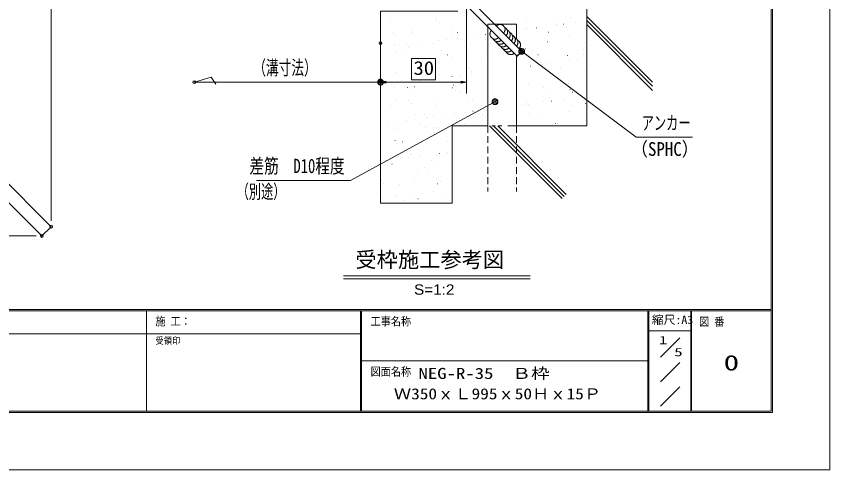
# Model space of a CAD drawing. Units: millimetres, scale not verified. Extents: x -1050 to 1050, y -742 to 742.
# Drawn here: x 340 to 1050, y -742 to -346 of the extents above; entities that cross this region are included whole.
import ezdxf
from ezdxf.enums import TextEntityAlignment as Align

# ---------------------------------------------------------------- set-up
doc = ezdxf.new("R2010")
doc.units = ezdxf.units.MM
doc.header["$LTSCALE"] = 5
doc.header["$PDMODE"] = 32
doc.header["$PDSIZE"] = 2.5
for name, pattern in [('CHAIN1', [8, 5, -1, 1, -1]), ('DASHED1', [1.8, 1.2, -0.6]), ('DOUBLE_CHAIN1', [8.8, 5, -1, 0.6, -0.6, 0.6, -1])]:
    doc.linetypes.add(name, pattern=pattern)
for name, color, linetype, lineweight in [('0-0_7-図\u3000枠', 4, 'Continuous', 9), ('0-1_寸法注釈', 2, 'Continuous', 9), ('0-2_0', 2, 'Continuous', 9), ('0-3_DEFPOINTS', 134, 'Continuous', 9), ('0-5_ハッチング', 4, 'Continuous', 9), ('0-6_想像線', 134, 'DOUBLE_CHAIN1', 9), ('0-8_アンカー', 7, 'Continuous', 9), ('0-9_枠', 7, 'Continuous', 9), ('0-B_1-外形線', 7, 'Continuous', 9), ('0-C_2-中心線', 1, 'CHAIN1', 9), ('0-D_3-点\u3000線', 6, 'DASHED1', 9), ('0-F_5-仮想線', 3, 'DOUBLE_CHAIN1', 9), ('1-0_6-寸法文字', 7, 'Continuous', 9)]:
    doc.layers.add(name, color=color, linetype=linetype, lineweight=lineweight)
doc.styles.add('HG丸ｺﾞｼｯｸM-PRO', font='')
doc.styles.add('ＭＳ ゴシック', font='')
doc.styles.get('HG丸ｺﾞｼｯｸM-PRO').set_extended_font_data('HG丸ｺﾞｼｯｸM-PRO')
doc.styles.get('ＭＳ ゴシック').set_extended_font_data('MS Gothic')

# ---------------------------------------------------------------- blocks, each defined once
blk = doc.blocks.new('A$C6EB770D1')
at = {"layer": '0-8_アンカー'}
for p, q in [((130.257, 96.52), (45.237, 11.5)), ((138.388, 88.388), (130.257, 96.52)), ((138.388, 88.388), (53.368, 3.368)), ((0, 11.5), (45.237, 11.5)), ((0, 11.5), (0, 0)), ((0, 0), (45.237, 0))]:
    blk.add_line(p, q, dxfattribs=at)
blk.add_arc((45.237, 11.5), 11.5, 270, 315, dxfattribs=at)
blk = doc.blocks.new('_OPEN')
at = {"layer": '0-2_0'}
blk.add_line((0, 0), (-5, 0), dxfattribs=at)
blk.add_lwpolyline([(-5, 0.833), (0, 0), (-5, -0.833)], dxfattribs=at)
blk = doc.blocks.new('_Dot')
at = {"layer": '0-2_0'}
for p, q in [((-2.5, 0), (-5, 0)), ((2.445, 0.5), (-2.445, 0.5)), ((1.997, 1.5), (-1.997, 1.5)), ((2.289, -0.995), (-2.289, -0.995)), ((1.499, -1.995), (-1.499, -1.995))]:
    blk.add_line(p, q, dxfattribs=at)
for points in [[(2.5, 0), (2.48, 0.313), (2.421, 0.622), (2.324, 0.92), (2.191, 1.204), (2.023, 1.469), (1.822, 1.711), (1.594, 1.926), (1.34, 2.111), (1.064, 2.262), (0.773, 2.378), (0.468, 2.456), (0.157, 2.495), (-0.157, 2.495), (-0.468, 2.456), (-0.773, 2.378), (-1.064, 2.262), (-1.34, 2.111), (-1.594, 1.926), (-1.822, 1.711), (-2.023, 1.469), (-2.191, 1.204), (-2.324, 0.92), (-2.421, 0.622), (-2.48, 0.313), (-2.5, 0), (0, 0)], [(-2.5, 0), (-2.48, -0.313), (-2.421, -0.622), (-2.324, -0.92), (-2.191, -1.204), (-2.023, -1.469), (-1.822, -1.711), (-1.594, -1.926), (-1.34, -2.111), (-1.064, -2.262), (-0.773, -2.378), (-0.468, -2.456), (-0.157, -2.495), (0.157, -2.495), (0.468, -2.456), (0.773, -2.378), (1.064, -2.262), (1.34, -2.111), (1.594, -1.926), (1.822, -1.711), (2.023, -1.469), (2.191, -1.204), (2.324, -0.92), (2.421, -0.622), (2.48, -0.313), (2.5, 0), (0, 0)]]:
    blk.add_lwpolyline(points, close=True, dxfattribs=at)

msp = doc.modelspace()

# ---------------------------------------------------------------- linework, layer by layer
at = {"layer": '0-0_7-図\u3000枠'}
for p, q in [((998.75, -691.25), (998.75, 691.25)), ((998.75, -602.5), (-973.75, -602.5)), ((998.75, -603.75), (-973.75, -603.75)), ((453.75, -691.25), (453.75, -603.75)), ((640.5, -691.25), (640.5, -603.75)), ((641.25, -691.25), (641.25, -603.75)), ((891.25, -691.25), (891.25, -603.75)), ((892, -691.25), (892, -603.75)), ((928.75, -691.25), (928.75, -603.75)), ((929.5, -691.25), (929.5, -603.75)), ((640.5, -623.75), (116.25, -623.75)), ((928.75, -621.25), (892, -621.25)), ((919.085, -627.292), (902.216, -644.161)), ((891.25, -647.5), (641.25, -647.5)), ((919.085, -648.767), (902.216, -665.636)), ((919.085, -670.242), (902.216, -687.111)), ((1000, -692.5), (-975, -692.5)), ((998.75, -691.25), (-973.75, -691.25))]:
    msp.add_line(p, q, dxfattribs=at)
at = {"layer": '0-0_7-図\u3000枠', "color": 5}
msp.add_line((998.547, -691.25), (998.75, -691.25), dxfattribs=at)
at = {"layer": '0-0_7-図\u3000枠'}
msp.add_lwpolyline([(-975, 692.5), (1000, 692.5), (1000, -692.5)], dxfattribs=at)
at = {"layer": '0-1_寸法注釈'}
for p, q in [((370.45, -525.232), (370.45, -74.141)), ((732.95, -339.638), (732.95, -413.992)), ((657.95, -398.992), (657.95, -393.992)), ((495.45, -403.992), (510.253, -399.664)), ((652.95, -403.992), (495.45, -403.992)), ((510.253, -399.664), (514.08, -405.74)), ((727.95, -403.992), (662.95, -403.992)), ((357.318, -538.363), (23.705, -538.363)), ((625.573, -573.269), (788.652, -573.269)), ((625.573, -575.769), (788.652, -575.769))]:
    msp.add_line(p, q, dxfattribs=at)
for points in [[(930.133, -451.934), (881.08, -451.934), (782.013, -377.744)], [(549.657, -489.785), (631.881, -489.785), (757.025, -421.612)]]:
    msp.add_lwpolyline(points, dxfattribs=at)
at = {"layer": '0-3_DEFPOINTS'}
msp.add_line((998.547, -691.25), (998.75, -691.25), dxfattribs=at)
msp.add_lwpolyline([(-1050, -742.5), (-1050, 742.5), (1050, 742.5), (1050, -742.5)], close=True, dxfattribs=at)
for p in [(657.95, -370.027), (495.45, -403.992), (657.95, -403.992), (657.95, -403.992), (370.45, -530.232), (362.318, -538.363)]:
    msp.add_point(p, dxfattribs=at)
at = {"layer": '0-5_ハッチング'}
for p, q in [((837.95, -346.603), (895.45, -404.103)), ((666.441, -348.431), (666.491, -348.431)), ((705.99, -348.359), (706.04, -348.359)), ((707.02, -350.085), (707.07, -350.085)), ((709.361, -352.23), (709.411, -352.23)), ((758.587, -351.207), (758.637, -351.207)), ((785.089, -348.216), (785.139, -348.216)), ((809.406, -351.644), (809.456, -351.644)), ((811.133, -354.167), (811.183, -354.167)), ((811.747, -353.789), (811.797, -353.789)), ((817.744, -353.297), (817.794, -353.297)), ((824.639, -348.144), (824.689, -348.144)), ((828.069, -351.938), (828.119, -351.938)), ((837.95, -350.138), (895.45, -407.638)), ((837.95, -350.637), (838, -350.637)), ((837.95, -353.674), (895.45, -411.174)), ((668.842, -361.231), (668.892, -361.231)), ((685.721, -360.714), (685.771, -360.714)), ((685.842, -359.064), (685.892, -359.064)), ((720.143, -357.829), (720.193, -357.829)), ((725.27, -360.642), (725.32, -360.642)), ((751.7, -358.699), (751.75, -358.699)), ((751.7, -361.992), (751.75, -361.992)), ((751.7, -361.992), (751.75, -361.992)), ((776.948, -358.668), (776.998, -358.668)), ((783.558, -357.798), (783.608, -357.798)), ((785.874, -357.56), (785.924, -357.56)), ((793.883, -356.438), (793.933, -356.438)), ((804.369, -360.498), (804.419, -360.498)), ((820.176, -356.325), (820.226, -356.325)), ((837.95, -356.624), (838, -356.624)), ((671.183, -363.376), (671.233, -363.376)), ((708.577, -367.669), (708.627, -367.669)), ((715.187, -366.799), (715.237, -366.799)), ((720.41, -362.354), (720.46, -362.354)), ((725.512, -365.44), (725.562, -365.44)), ((742.762, -363.169), (742.812, -363.169)), ((749.373, -362.298), (749.423, -362.298)), ((803.803, -368.888), (803.853, -368.888)), ((822.796, -363.913), (822.846, -363.913)), ((836.29, -369.044), (836.34, -369.044)), ((837.95, -367.77), (838, -367.77)), ((670.527, -370.816), (670.577, -370.816)), ((674.391, -372.17), (674.441, -372.17)), ((681.002, -371.3), (681.052, -371.3)), ((682.232, -373.5), (682.282, -373.5)), ((691.327, -369.94), (691.377, -369.94)), ((703.77, -370.392), (703.82, -370.392)), ((733.05, -373.937), (733.1, -373.937)), ((735.391, -376.082), (735.441, -376.082)), ((736.258, -370.548), (736.308, -370.548)), ((784.618, -375.06), (784.668, -375.06)), ((835.436, -375.496), (835.486, -375.496)), ((671.342, -376.821), (671.392, -376.821)), ((676.697, -380.233), (676.747, -380.233)), ((710.892, -376.75), (710.942, -376.75)), ((716.247, -380.161), (716.297, -380.161)), ((720.943, -382.299), (720.993, -382.299)), ((750.441, -376.678), (750.491, -376.678)), ((751.7, -377.48), (751.75, -377.48)), ((751.7, -377.48), (751.75, -377.48)), ((786.674, -382.031), (786.724, -382.031)), ((789.991, -376.606), (790.041, -376.606)), ((795.346, -380.018), (795.396, -380.018)), ((820.976, -380.795), (821.026, -380.795)), ((829.54, -376.534), (829.59, -376.534)), ((834.896, -379.946), (834.946, -379.946)), ((837.777, -377.641), (837.827, -377.641)), ((837.95, -377.8), (838, -377.8)), ((837.95, -381.891), (838, -381.891)), ((684.902, -384.87), (684.952, -384.87)), ((684.902, -384.87), (684.952, -384.87)), ((684.902, -385.46), (684.952, -385.46)), ((746.44, -386.206), (746.49, -386.206)), ((751.7, -383.783), (751.75, -383.783)), ((788.657, -390.009), (788.707, -390.009)), ((795.268, -389.138), (795.318, -389.138)), ((797.258, -386.643), (797.308, -386.643)), ((799.599, -388.788), (799.649, -388.788)), ((805.593, -387.779), (805.643, -387.779)), ((822.843, -385.508), (822.893, -385.508)), ((829.453, -384.638), (829.503, -384.638)), ((837.95, -383.519), (838, -383.519)), ((837.95, -383.519), (838, -383.519)), ((671.327, -395.287), (671.377, -395.287)), ((708.262, -397.353), (708.312, -397.353)), ((735.527, -392.444), (735.577, -392.444)), ((737.058, -395.018), (737.108, -395.018)), ((737.221, -396.78), (737.271, -396.78)), ((751.7, -394.874), (751.75, -394.874)), ((804.603, -393.359), (804.653, -393.359)), ((814.626, -392.3), (814.676, -392.3)), ((837.09, -393.514), (837.14, -393.514)), ((837.95, -392.855), (838, -392.855)), ((659.035, -398.375), (659.085, -398.375)), ((686.101, -403.511), (686.151, -403.511)), ((692.711, -402.64), (692.761, -402.64)), ((695.115, -402.117), (695.165, -402.117)), ((696.682, -402.117), (696.732, -402.117)), ((696.682, -402.117), (696.732, -402.117)), ((720.286, -399.01), (720.336, -399.01)), ((726.897, -398.14), (726.947, -398.14)), ((810.648, -398.912), (810.698, -398.912)), ((658.526, -407.141), (658.576, -407.141)), ((668.85, -405.782), (668.9, -405.782)), ((670.084, -408.499), (670.134, -408.499)), ((681.599, -408.624), (681.649, -408.624)), ((687.442, -408.006), (687.492, -408.006)), ((720.903, -408.936), (720.953, -408.936)), ((721.148, -408.552), (721.198, -408.552)), ((721.743, -406.77), (721.793, -406.77)), ((723.244, -411.081), (723.294, -411.081)), ((751.7, -408.868), (751.75, -408.868)), ((787.474, -406.502), (787.524, -406.502)), ((800.248, -408.408), (800.298, -408.408)), ((821.776, -405.266), (821.826, -405.266)), ((823.289, -410.495), (823.339, -410.495)), ((686.954, -412.035), (687.004, -412.035)), ((726.504, -411.963), (726.554, -411.963)), ((805.403, -417.829), (805.453, -417.829)), ((805.603, -411.82), (805.653, -411.82)), ((825.63, -412.64), (825.68, -412.64)), ((834.552, -416.849), (834.602, -416.849)), ((837.89, -417.985), (837.94, -417.985)), ((837.95, -417.939), (838, -417.939)), ((666.685, -424.39), (666.735, -424.39)), ((672.127, -419.757), (672.177, -419.757)), ((682.725, -420.082), (682.775, -420.082)), ((685.066, -422.227), (685.116, -422.227)), ((705.37, -419.333), (705.42, -419.333)), ((706.234, -424.318), (706.284, -424.318)), ((734.292, -421.205), (734.342, -421.205)), ((737.858, -419.489), (737.908, -419.489)), ((745.784, -424.246), (745.834, -424.246)), ((783.116, -423.62), (783.166, -423.62)), ((785.111, -421.642), (785.161, -421.642)), ((785.334, -424.174), (785.384, -424.174)), ((787.452, -423.787), (787.502, -423.787)), ((800.367, -421.349), (800.417, -421.349)), ((806.977, -420.479), (807.027, -420.479)), ((817.302, -419.12), (817.352, -419.12)), ((824.883, -424.102), (824.933, -424.102)), ((836.678, -422.765), (836.728, -422.765)), ((688.242, -432.476), (688.292, -432.476)), ((696.115, -432.352), (696.165, -432.352)), ((714.745, -432.622), (714.795, -432.622)), ((722.543, -431.241), (722.593, -431.241)), ((731.995, -430.351), (732.045, -430.351)), ((738.606, -429.48), (738.656, -429.48)), ((746.933, -432.788), (746.983, -432.788)), ((748.931, -428.121), (748.981, -428.121)), ((751.7, -427.756), (751.75, -427.756)), ((788.274, -430.972), (788.324, -430.972)), ((822.576, -429.737), (822.626, -429.737)), ((663.624, -439.352), (663.674, -439.352)), ((670.235, -438.481), (670.285, -438.481)), ((680.56, -437.122), (680.61, -437.122)), ((697.81, -434.851), (697.86, -434.851)), ((704.42, -433.981), (704.47, -433.981)), ((749.274, -434.933), (749.324, -434.933)), ((751.7, -433.952), (751.75, -433.952)), ((751.7, -437.156), (751.75, -437.156)), ((798.501, -433.911), (798.551, -433.911)), ((672.927, -444.228), (672.977, -444.228)), ((691.856, -440.426), (691.906, -440.426)), ((697.211, -443.837), (697.261, -443.837)), ((706.17, -443.804), (706.22, -443.804)), ((708.755, -443.935), (708.805, -443.935)), ((711.096, -446.08), (711.146, -446.08)), ((731.405, -440.354), (731.455, -440.354)), ((734.206, -442.138), (734.256, -442.138)), ((734.206, -442.138), (734.256, -442.138)), ((753.129, -442.138), (816.539, -505.549)), ((756.664, -442.138), (818.307, -503.781)), ((760.2, -442.138), (820.075, -502.013)), ((810.505, -440.21), (810.555, -440.21)), ((813.531, -442.138), (813.581, -442.138)), ((813.531, -442.138), (813.581, -442.138)), ((670.577, -455.081), (670.627, -455.081)), ((672.918, -457.226), (672.968, -457.226)), ((676.942, -456.192), (676.992, -456.192)), ((689.042, -456.947), (689.092, -456.947)), ((716.491, -456.12), (716.541, -456.12)), ((720.45, -454.651), (720.5, -454.651)), ((683.967, -467.351), (684.017, -467.351)), ((692.269, -468.463), (692.319, -468.463)), ((706.97, -468.275), (707.02, -468.275)), ((709.519, -466.192), (709.569, -466.192)), ((716.13, -465.322), (716.18, -465.322)), ((720.45, -464.753), (720.5, -464.753)), ((720.45, -464.753), (720.5, -464.753)), ((658.084, -472.963), (658.134, -472.963)), ((662.563, -472.3), (662.613, -472.3)), ((673.727, -468.699), (673.777, -468.699)), ((675.334, -470.692), (675.384, -470.692)), ((681.944, -469.822), (681.994, -469.822)), ((702.113, -472.228), (702.163, -472.228)), ((707.468, -475.64), (707.518, -475.64)), ((667.918, -475.711), (667.968, -475.711)), ((689.842, -481.418), (689.892, -481.418)), ((696.608, -478.934), (696.658, -478.934)), ((698.949, -481.079), (698.999, -481.079)), ((687.198, -487.994), (687.248, -487.994)), ((720.45, -483.91), (720.5, -483.91)), ((658.43, -490.08), (658.48, -490.08)), ((660.771, -492.225), (660.821, -492.225)), ((674.527, -493.169), (674.577, -493.169)), ((707.77, -492.745), (707.82, -492.745)), ((709.997, -491.203), (710.047, -491.203)), ((671.82, -502.349), (671.87, -502.349)), ((687.043, -502.033), (687.093, -502.033)), ((693.654, -501.163), (693.704, -501.163)), ((703.979, -499.803), (704.029, -499.803)), ((712.369, -504.03), (712.419, -504.03)), ((720.45, -497.635), (720.5, -497.635)), ((658.154, -505.733), (658.204, -505.733)), ((659.468, -505.663), (659.518, -505.663)), ((669.793, -504.304), (669.843, -504.304)), ((672.82, -504.102), (672.87, -504.102)), ((678.175, -507.513), (678.225, -507.513)), ((681.51, -509.638), (681.56, -509.638)), ((690.642, -505.888), (690.692, -505.888)), ((717.725, -507.442), (717.775, -507.442)), ((720.45, -509.178), (720.5, -509.178))]:
    msp.add_line(p, q, dxfattribs=at)
for points in [[(732.95, -209.638), (732.95, -312.02), (738.7, -312.02), (738.7, -334.638), (757.45, -353.388), (776.7, -353.388), (776.7, -366.342)], [(778.833, -374.772), (781.21, -377.148), (776.7, -381.658), (776.7, -442.138), (837.95, -442.138), (837.95, -272.138), (895.45, -272.138), (895.45, -209.638), (732.95, -209.638)], [(725.45, -342.138), (657.95, -342.138), (657.95, -509.638), (720.45, -509.638), (720.45, -442.138), (751.7, -442.138), (751.7, -355.77), (734.634, -338.704)]]:
    msp.add_lwpolyline(points, dxfattribs=at)
msp.add_lwpolyline([(684.902, -383.367), (705.998, -383.367), (705.998, -402.117), (684.902, -402.117)], close=True, dxfattribs=at)
for centre, start, end in [((773.428, -369.366), 24.02542, 42.73698), ((775.683, -371.621), 315, 65.97458)]:
    msp.add_arc(centre, 4.455, start, end, dxfattribs=at)
at = {"layer": '0-6_想像線'}
for p, q in [((837.95, -272.138), (837.95, -442.138)), ((657.95, -342.138), (657.95, -509.638)), ((751.7, -353.388), (751.7, -442.138)), ((751.7, -353.388), (776.7, -353.388)), ((776.7, -353.388), (776.7, -366.342)), ((776.7, -380.77), (776.7, -442.138)), ((720.45, -442.138), (720.45, -509.638)), ((837.95, -442.138), (720.45, -442.138))]:
    msp.add_line(p, q, dxfattribs=at)
at = {"layer": '0-6_想像線', "linetype": 'DASHED1'}
for p, q in [((751.7, -442.138), (751.7, -499.638)), ((776.7, -442.138), (776.7, -499.638))]:
    msp.add_line(p, q, dxfattribs=at)
at = {"layer": '0-6_想像線'}
for centre, start, end in [((762.151, -358.089), 315, 135), ((757.892, -361.962), 135, 315), ((764.407, -360.345), 315, 65.97458), ((766.662, -362.6), 315, 65.97458), ((768.917, -364.855), 315, 65.97458), ((760.148, -364.218), 204.02542, 315), ((762.403, -366.473), 204.02542, 315), ((771.172, -367.111), 315, 65.97458), ((773.428, -369.366), 315, 65.97458), ((775.683, -371.621), 315, 65.97458), ((764.658, -368.728), 204.02542, 315), ((766.914, -370.984), 204.02542, 315), ((769.169, -373.239), 204.02542, 315), ((771.424, -375.494), 204.02542, 315)]:
    msp.add_arc(centre, 4.455, start, end, dxfattribs=at)
at = {"layer": '0-9_枠'}
for p, q in [((777.144, -381.214), (734.634, -338.704)), ((781.21, -377.148), (738.7, -334.638)), ((777.144, -381.214), (781.21, -377.148))]:
    msp.add_line(p, q, dxfattribs=at)
at = {"layer": '0-B_1-外形線'}
msp.add_line((998.547, -691.25), (998.75, -691.25), dxfattribs=at)
at = {"layer": '0-C_2-中心線'}
msp.add_line((998.547, -691.25), (998.75, -691.25), dxfattribs=at)
at = {"layer": '0-D_3-点\u3000線'}
msp.add_line((998.547, -691.25), (998.75, -691.25), dxfattribs=at)
at = {"layer": '0-F_5-仮想線'}
msp.add_line((998.547, -691.25), (998.75, -691.25), dxfattribs=at)
at = {"layer": '1-0_6-寸法文字'}
msp.add_line((998.547, -691.25), (998.75, -691.25), dxfattribs=at)

# ---------------------------------------------------------------- block references
at = {"layer": '0-1_寸法注釈'}
for name, p, rotation in [('_Dot', (781.21, -377.148), 143.44632), ('_OPEN', (657.95, -403.992), 180), ('_Dot', (757.904, -421.136), 28.38875)]:
    msp.add_blockref(name, p, dxfattribs=dict(at, rotation=rotation))
for name, p in [('_Dot', (657.95, -403.992)), ('_OPEN', (732.95, -403.992))]:
    msp.add_blockref(name, p, dxfattribs=at)
at = {"layer": '0-8_アンカー', "rotation": 270}
msp.add_blockref('A$C6EB770D1', (273.93, -399.975), dxfattribs=at)

# ---------------------------------------------------------------- texts
at = {"layer": '0-0_7-図\u3000枠', "color": 7, "style": 'ＭＳ ゴシック', "width": 0.9}
msp.add_text('施 工：', height=7.216, dxfattribs=at).set_placement((461.438, -618.654), align=Align.BOTTOM_LEFT)
at = {"layer": '0-0_7-図\u3000枠', "color": 5, "style": 'ＭＳ ゴシック'}
for s, height, width, p in [('工事名称', 7.216, 0.9, (649.238, -618.721)), ('縮尺:A3', 7.216, 1.05, (894.697, -617.361)), ('図 番', 7.216, 0.9, (935.941, -619.078)), ('受領印', 5.773, 0.9, (461.438, -634.42)), ('1', 7.216, 1.5, (900.892, -635.039)), ('5', 7.216, 1.5, (914.263, -645.58)), ('0', 13.47, 1.5, (957.299, -659.866)), ('図面名称', 7.216, 0.9, (649.238, -662.626)), ('NEG-R-35\u3000Ｂ枠', 9.621, 1.25, (691.042, -666.081)), ('Ｗ350ｘＬ995ｘ50Ｈｘ15Ｐ', 9.621, 1.15, (669.584, -683.894))]:
    msp.add_text(s, height=height, dxfattribs=dict(at, width=width)).set_placement(p, align=Align.BOTTOM_LEFT)
at = {"layer": '0-1_寸法注釈', "color": 7}
for s, height, style, width, p in [('（溝寸法）', 12.5, 'ＭＳ ゴシック', 0.65, (546.861, -401.398)), ('30', 12.02, 'ＭＳ ゴシック', 1.1, (686.717, -401.305)), ('アンカー', 12.02, 'ＭＳ ゴシック', 0.65, (885.857, -449.247)), ('（SPHC）', 12.03, 'ＭＳ ゴシック', 0.9, (876.584, -472.037)), ('差筋\u3000D10程度', 12.51, 'ＭＳ ゴシック', 0.75, (543.501, -487.191)), ('（別途）', 12.02, 'ＭＳ ゴシック', 0.65, (532.364, -509.155)), ('S=1:2', 9.054, 'HG丸ｺﾞｼｯｸM-PRO', 1.1, (687.221, -592.361))]:
    msp.add_text(s, height=height, dxfattribs=dict(at, style=style, width=width)).set_placement(p, align=Align.BOTTOM_LEFT)
at = {"layer": '0-1_寸法注釈', "color": 7, "style": 'HG丸ｺﾞｼｯｸM-PRO'}
msp.add_text('受枠施工参考図', height=13.6, dxfattribs=at).set_placement((636.024, -569.912), align=Align.BOTTOM_LEFT)

doc.saveas('drawing.dxf')
